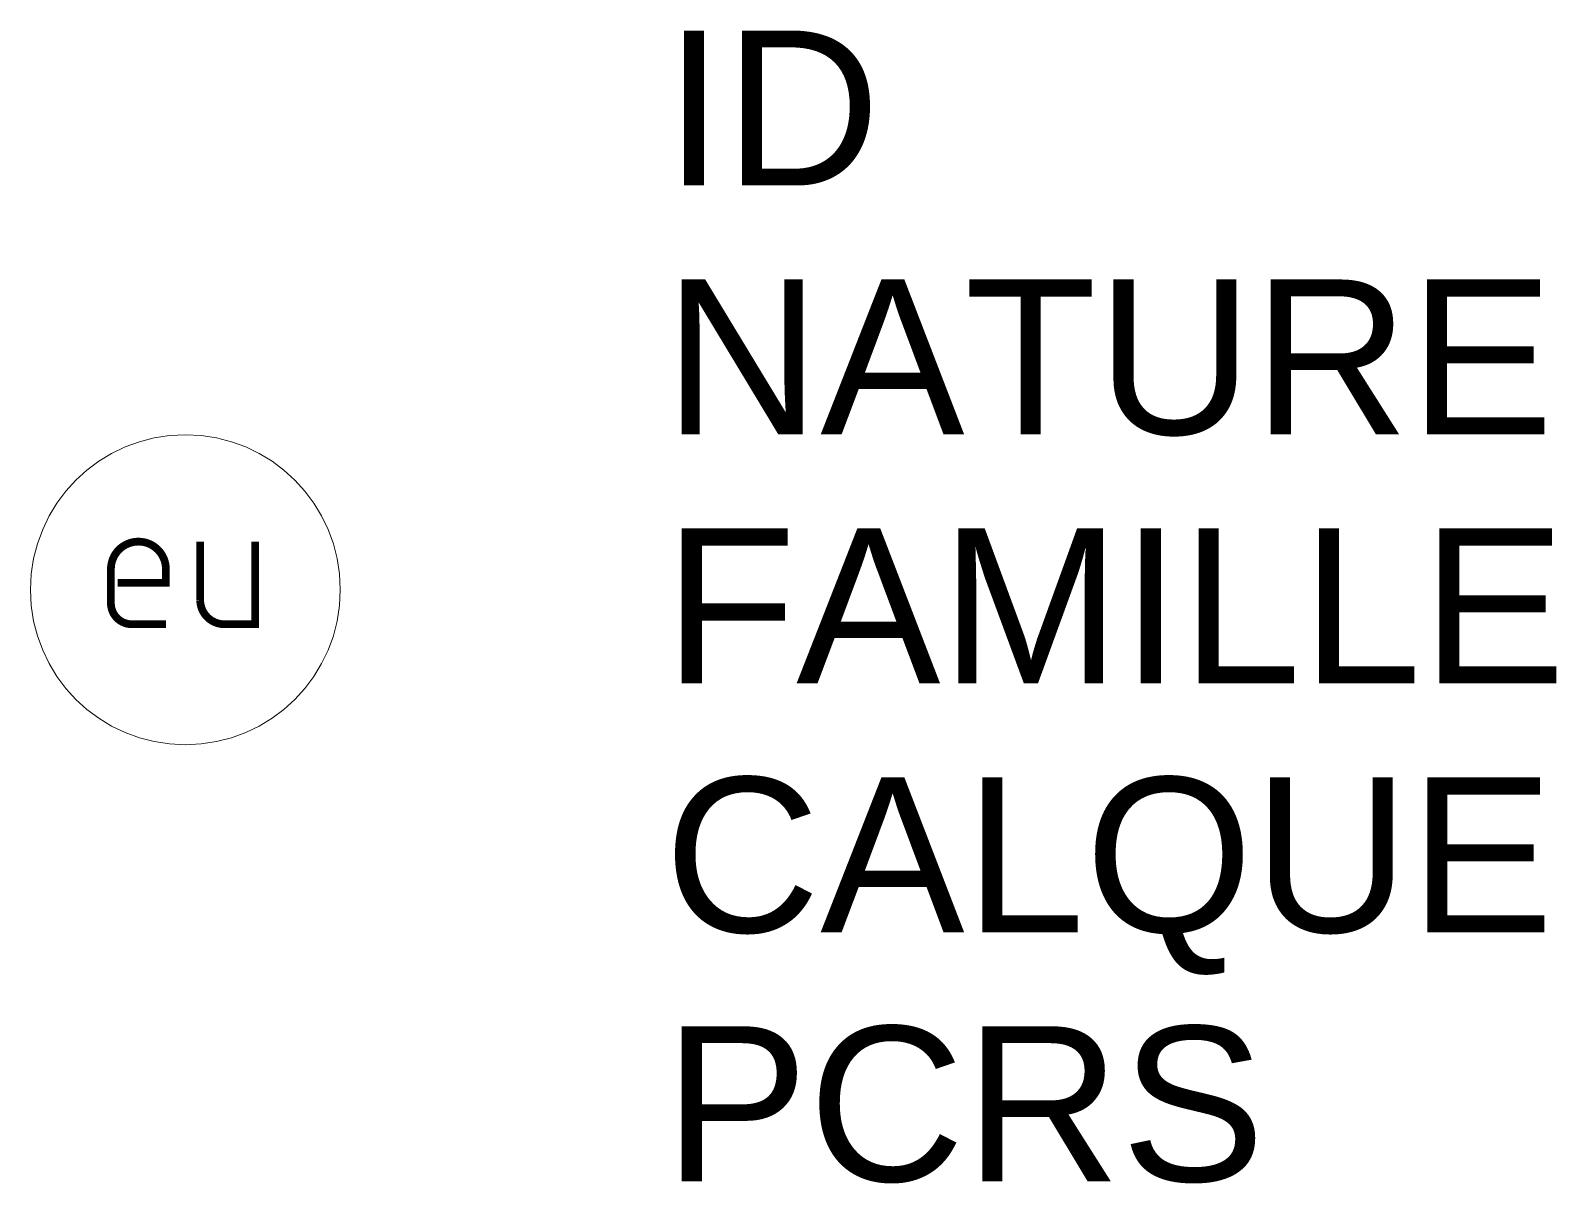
# Model space of a CAD drawing. Header units: metres. Extents: x -0.2 to 1.77, y -0.77 to 0.72.
import ezdxf

# ---------------------------------------------------------------- set-up
doc = ezdxf.new("R2010")
doc.units = ezdxf.units.M
doc.linetypes.add('Socle_Continu', pattern=[2.5, 2.5, 0])
doc.layers.add('EAUUS_SCS', color=7, linetype='Socle_Continu', lineweight=13, true_color=0x7f3f00)
doc.styles.get("Standard").update_dxf_attribs({"font": 'arial.ttf'})

msp = doc.modelspace()

# ---------------------------------------------------------------- linework, layer by layer
at = {"layer": 'EAUUS_SCS', "linetype": 'Socle_Continu', "const_width": 0.01, "flags": 128}
for points in [[(-0.0252, -0.0445), (-0.0695, -0.0445, -0.405328), (-0.0962, -0.0178), (-0.0962, 0.0267, -0.999132), (-0.0252, 0.0267), (-0.0252, 0.0088), (-0.0873, 0.0088)], [(0.0191, 0.0621), (0.0191, -0.0134, 0.410802), (0.0502, -0.0445), (0.0901, -0.0445), (0.0901, 0.0621)]]:
    msp.add_lwpolyline(points, format="xyb", dxfattribs=at)
at = {"layer": 'EAUUS_SCS', "linetype": 'Socle_Continu'}
msp.add_circle((0, 0), 0.2, dxfattribs=at)

# ---------------------------------------------------------------- texts
at = {"layer": 'EAUUS_SCS', "linetype": 'Socle_Continu', "flags": 9}
for tag, p, s in [('ID', (0.618, 0.5218), 'CP_0162'), ('NATURE', (0.618, 0.2005), "Citerneau d'eau usée"), ('FAMILLE', (0.618, -0.1208), 'Eau usée'), ('CALQUE', (0.618, -0.4421), 'EAUUS_SCS'), ('PCRS', (0.618, -0.7634), 'AffleurantSymbole')]:
    msp.add_attdef(tag, p, s, height=0.2, dxfattribs=at)

doc.saveas('drawing.dxf')
